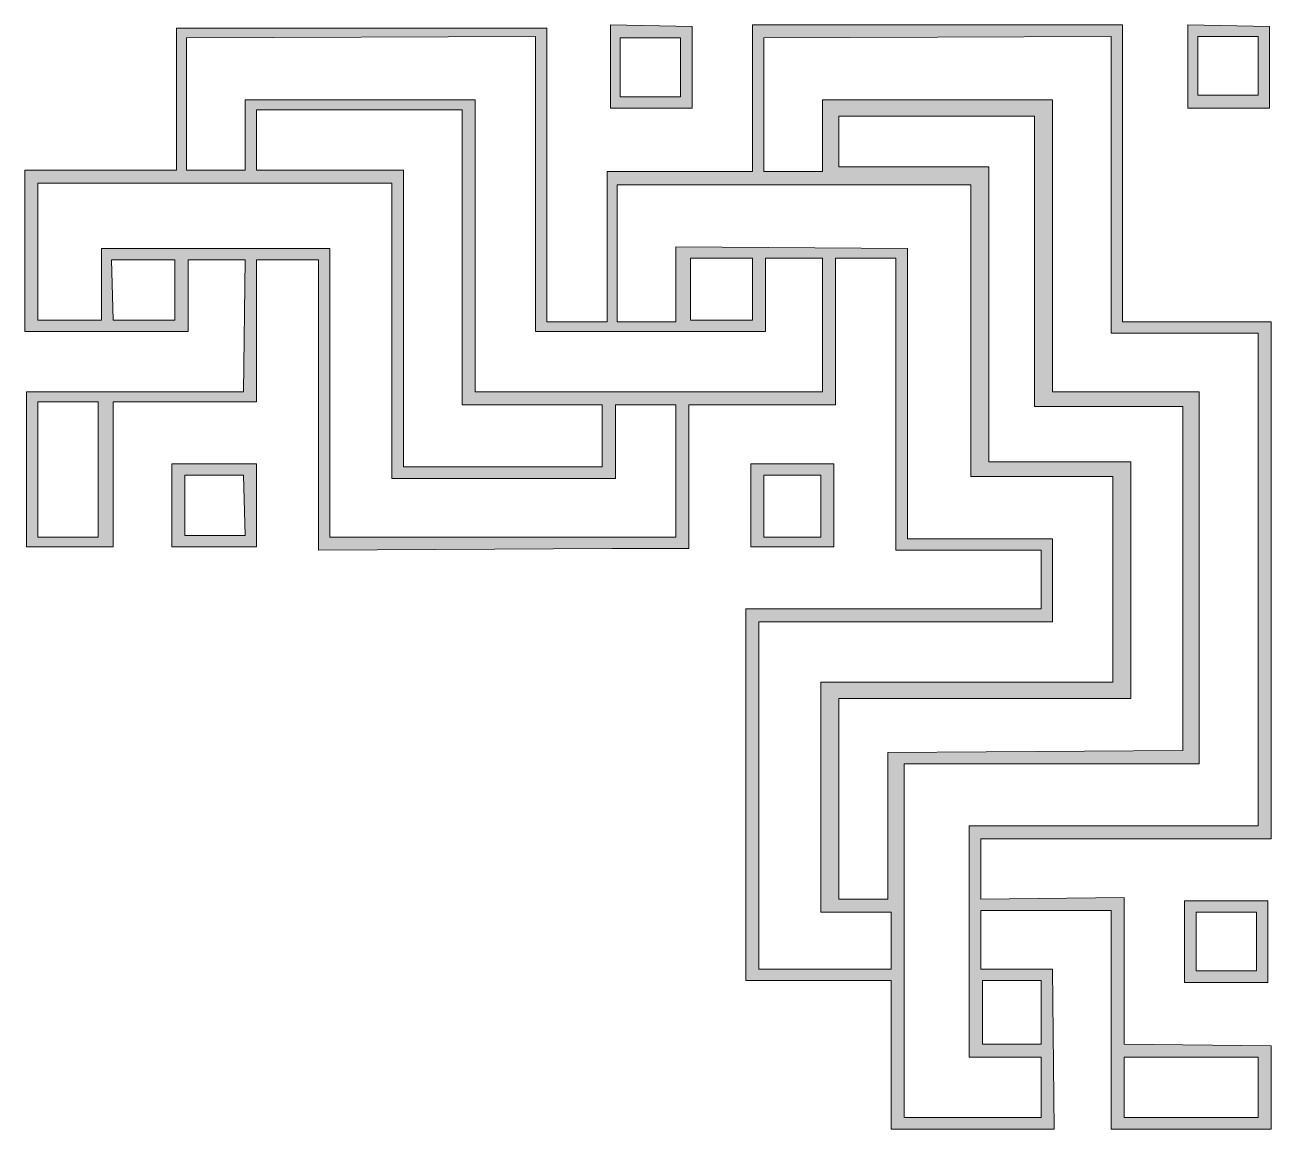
# Model space of a CAD drawing. Header units: inches. Extents: x -207 to 802, y -27 to 868.
import ezdxf

# ---------------------------------------------------------------- set-up
doc = ezdxf.new("R2010")
doc.units = ezdxf.units.IN
doc.header["$MEASUREMENT"] = 0
doc.layers.add('图层 1', color=7, linetype='Continuous')

# ---------------------------------------------------------------- blocks, each defined once
blk = doc.blocks.new('block 2')
at = {"layer": '图层 1', "true_color": 0xffffff}
h = blk.add_hatch(color=7, dxfattribs=at)
h.dxf.hatch_style = 2
h.paths.add_polyline_path([(802.3, 627.3), (682, 627.3), (682, 867.8), (382.1, 867.8), (382.1, 748.9), (264.5, 748.9), (264.5, 627.3), (215.6, 627.3), (215.6, 865.1), (-84.4, 865.1), (-84.4, 750.2), (-207.3, 750.2), (-207.3, 619.4), (-75.1, 619.4), (-75.1, 677.5), (-28.9, 677.5), (-30.2, 570.5), (-205.9, 570.5), (-205.9, 444.9), (-196.7, 444.9), (-135.9, 444.9), (-135.9, 562.5), (-19.6, 562.5), (-19.6, 677.5), (30.6, 677.5), (30.6, 442.3), (268.4, 443.6), (330.5, 443.6), (330.5, 559.9), (449.5, 559.9), (449.5, 678.8), (498.3, 678.8), (498.3, 442.3), (615.9, 442.3), (615.9, 394.7), (376.8, 394.7), (376.8, 93.5), (494.4, 93.5), (494.4, -26.8), (626.5, -26.8), (625.2, 102.7), (567, 102.7), (567, 150.3), (672.8, 150.3), (672.8, -26.8), (791.7, -26.8), (802.3, -26.8), (802.3, 40.6), (683.3, 41.9), (683.3, 160.9), (567, 159.5), (567, 208.4), (802.3, 208.4), (802.3, 627.3)])
h.paths.add_polyline_path([(-147.8, 452.9), (-196.7, 452.9), (-196.7, 562.5), (-147.8, 562.5)])
h.paths.add_polyline_path([(683.3, 31.4), (791.7, 31.4), (791.7, -17.5), (683.3, -17.5)])
h.paths.add_polyline_path([(-85.7, 628.6), (-135.9, 628.6), (-137.2, 677.5), (-85.7, 677.5)])
h.paths.add_polyline_path([(320, 452.9), (268.4, 452.9), (263.1, 452.9), (39.8, 452.9), (39.8, 686.7), (-145.2, 686.7), (-145.2, 628.6), (-196.7, 628.6), (-196.7, 739.6), (90, 739.6), (90, 500.4), (260.5, 500.4), (267.1, 500.4), (271.1, 500.4), (271.1, 559.9), (320, 559.9), (320, 452.9)])
h.paths.add_polyline_path([(260.5, 559.9), (260.5, 509.7), (99.3, 509.7), (99.3, 750.2), (-19.6, 750.2), (-19.6, 799.1), (146.9, 799.1), (146.9, 559.9), (260.5, 559.9)])
h.paths.add_polyline_path([(438.9, 570.5), (267.1, 570.5), (260.5, 570.5), (157.4, 570.5), (157.4, 807), (-28.9, 807), (-28.9, 750.2), (-76.4, 750.2), (-76.4, 857.2), (206.3, 858.5), (206.3, 619.4), (264.5, 619.4), (267.1, 619.4), (392.6, 619.4), (392.6, 678.8), (438.9, 678.8)])
h.paths.add_polyline_path([(331.9, 628.6), (331.9, 678.8), (382.1, 678.8), (382.1, 628.6)])
h.paths.add_polyline_path([(494.4, 102.7), (387.4, 102.7), (387.4, 384.2), (625.2, 384.2), (625.2, 451.5), (507.6, 451.5), (507.6, 686.7), (320, 688.1), (320, 627.3), (272.4, 627.3), (272.4, 738.3), (559.1, 738.3), (559.1, 501.8), (674.1, 501.8), (674.1, 335.3), (437.6, 335.3), (437.6, 149), (494.4, 149)])
h.paths.add_polyline_path([(730.9, 558.6), (730.9, 279.8), (491.7, 278.4), (491.7, 159.5), (452.1, 159.5), (452.1, 322.1), (688.6, 322.1), (688.6, 513.7), (573.7, 513.7), (573.7, 752.8), (452.1, 752.8), (452.1, 793.8), (610.7, 793.8), (610.7, 558.6), (730.9, 558.6)])
h.paths.add_polyline_path([(568.4, 93.5), (615.9, 93.5), (615.9, 41.9), (568.4, 41.9)])
h.paths.add_polyline_path([(791.7, 219), (557.8, 219), (557.8, 31.4), (615.9, 31.4), (615.9, -17.5), (505, -17.5), (505, 269.2), (744.1, 269.2), (744.1, 570.5), (625.2, 570.5), (625.2, 807), (438.9, 807), (438.9, 748.9), (391.3, 748.9), (391.3, 857.2), (672.8, 858.5), (672.8, 618), (791.7, 618), (791.7, 219)])
h = blk.add_hatch(color=7, dxfattribs=at)
h.dxf.hatch_style = 2
h.paths.add_polyline_path([(333.2, 866.5), (267.1, 867.8), (267.1, 800.4), (333.2, 800.4)])
h.paths.add_polyline_path([(323.9, 809.6), (275, 809.6), (275, 857.2), (323.9, 857.2)])
h = blk.add_hatch(color=7, dxfattribs=at)
h.dxf.hatch_style = 2
h.paths.add_polyline_path([(800.9, 866.5), (734.9, 867.8), (734.9, 800.4), (800.9, 800.4)])
h.paths.add_polyline_path([(791.7, 811), (742.8, 811), (742.8, 858.5), (791.7, 858.5)])
h = blk.add_hatch(color=7, dxfattribs=at)
h.dxf.hatch_style = 2
h.paths.add_polyline_path([(-88.3, 444.9), (-19.6, 444.9), (-19.6, 512.3), (-88.3, 512.3)])
h.paths.add_polyline_path([(-77.8, 503.1), (-30.2, 503.1), (-28.9, 454.2), (-77.8, 454.2)])
h = blk.add_hatch(color=7, dxfattribs=at)
h.dxf.hatch_style = 2
h.paths.add_polyline_path([(380.7, 512.3), (380.7, 444.9), (448.1, 444.9), (448.1, 512.3)])
h.paths.add_polyline_path([(437.6, 452.9), (391.3, 452.9), (391.3, 503.1), (437.6, 503.1)])
h = blk.add_hatch(color=7, dxfattribs=at)
h.dxf.hatch_style = 2
h.paths.add_polyline_path([(799.6, 92.1), (799.6, 158.2), (732.2, 158.2), (732.2, 92.1)])
h.paths.add_polyline_path([(741.5, 149), (790.4, 149), (790.4, 101.4), (741.5, 101.4)])
at = {"layer": '图层 1', "lineweight": 0}
for points in [[(802.3, 627.3), (682, 627.3), (682, 867.8), (382.1, 867.8), (382.1, 748.9), (264.5, 748.9), (264.5, 627.3), (215.6, 627.3), (215.6, 865.1), (-84.4, 865.1), (-84.4, 750.2), (-207.3, 750.2), (-207.3, 619.4), (-75.1, 619.4), (-75.1, 677.5), (-28.9, 677.5), (-30.2, 570.5), (-205.9, 570.5), (-205.9, 444.9), (-196.7, 444.9), (-135.9, 444.9), (-135.9, 562.5), (-19.6, 562.5), (-19.6, 677.5), (30.6, 677.5), (30.6, 442.3), (268.4, 443.6), (330.5, 443.6), (330.5, 559.9), (449.5, 559.9), (449.5, 678.8), (498.3, 678.8), (498.3, 442.3), (615.9, 442.3), (615.9, 394.7), (376.8, 394.7), (376.8, 93.5), (494.4, 93.5), (494.4, -26.8), (626.5, -26.8), (625.2, 102.7), (567, 102.7), (567, 150.3), (672.8, 150.3), (672.8, -26.8), (791.7, -26.8), (802.3, -26.8), (802.3, 40.6), (683.3, 41.9), (683.3, 160.9), (567, 159.5), (567, 208.4), (802.3, 208.4), (802.3, 627.3), (802.3, 627.3)], [(438.9, 570.5), (267.1, 570.5), (260.5, 570.5), (157.4, 570.5), (157.4, 807), (-28.9, 807), (-28.9, 750.2), (-76.4, 750.2), (-76.4, 857.2), (206.3, 858.5), (206.3, 619.4), (264.5, 619.4), (267.1, 619.4), (392.6, 619.4), (392.6, 678.8), (438.9, 678.8), (438.9, 570.5)], [(333.2, 866.5), (267.1, 867.8), (267.1, 800.4), (333.2, 800.4), (333.2, 866.5)], [(791.7, 219), (557.8, 219), (557.8, 31.4), (615.9, 31.4), (615.9, -17.5), (505, -17.5), (505, 269.2), (744.1, 269.2), (744.1, 570.5), (625.2, 570.5), (625.2, 807), (438.9, 807), (438.9, 748.9), (391.3, 748.9), (391.3, 857.2), (672.8, 858.5), (672.8, 618), (791.7, 618), (791.7, 219), (791.7, 219)], [(800.9, 866.5), (734.9, 867.8), (734.9, 800.4), (800.9, 800.4), (800.9, 866.5), (800.9, 866.5)], [(791.7, 811), (742.8, 811), (742.8, 858.5), (791.7, 858.5), (791.7, 811)], [(323.9, 809.6), (275, 809.6), (275, 857.2), (323.9, 857.2), (323.9, 809.6)], [(260.5, 559.9), (260.5, 509.7), (99.3, 509.7), (99.3, 750.2), (-19.6, 750.2), (-19.6, 799.1), (146.9, 799.1), (146.9, 559.9), (260.5, 559.9), (260.5, 559.9)], [(730.9, 558.6), (730.9, 279.8), (491.7, 278.4), (491.7, 159.5), (452.1, 159.5), (452.1, 322.1), (688.6, 322.1), (688.6, 513.7), (573.7, 513.7), (573.7, 752.8), (452.1, 752.8), (452.1, 793.8), (610.7, 793.8), (610.7, 558.6), (730.9, 558.6), (730.9, 558.6)], [(320, 452.9), (268.4, 452.9), (263.1, 452.9), (39.8, 452.9), (39.8, 686.7), (-145.2, 686.7), (-145.2, 628.6), (-196.7, 628.6), (-196.7, 739.6), (90, 739.6), (90, 500.4), (260.5, 500.4), (267.1, 500.4), (271.1, 500.4), (271.1, 559.9), (320, 559.9), (320, 452.9), (320, 452.9)], [(494.4, 102.7), (387.4, 102.7), (387.4, 384.2), (625.2, 384.2), (625.2, 451.5), (507.6, 451.5), (507.6, 686.7), (320, 688.1), (320, 627.3), (272.4, 627.3), (272.4, 738.3), (559.1, 738.3), (559.1, 501.8), (674.1, 501.8), (674.1, 335.3), (437.6, 335.3), (437.6, 149), (494.4, 149), (494.4, 102.7), (494.4, 102.7)], [(-85.7, 628.6), (-135.9, 628.6), (-137.2, 677.5), (-85.7, 677.5), (-85.7, 628.6)], [(331.9, 628.6), (331.9, 678.8), (382.1, 678.8), (382.1, 628.6), (331.9, 628.6), (331.9, 628.6)], [(-147.8, 452.9), (-196.7, 452.9), (-196.7, 562.5), (-147.8, 562.5), (-147.8, 452.9)], [(-88.3, 444.9), (-19.6, 444.9), (-19.6, 512.3), (-88.3, 512.3), (-88.3, 444.9)], [(380.7, 512.3), (380.7, 444.9), (448.1, 444.9), (448.1, 512.3), (380.7, 512.3)], [(-77.8, 503.1), (-30.2, 503.1), (-28.9, 454.2), (-77.8, 454.2), (-77.8, 503.1), (-77.8, 503.1)], [(437.6, 452.9), (391.3, 452.9), (391.3, 503.1), (437.6, 503.1), (437.6, 452.9)], [(799.6, 92.1), (799.6, 158.2), (732.2, 158.2), (732.2, 92.1), (799.6, 92.1)], [(741.5, 149), (790.4, 149), (790.4, 101.4), (741.5, 101.4), (741.5, 149)], [(568.4, 93.5), (615.9, 93.5), (615.9, 41.9), (568.4, 41.9), (568.4, 93.5)], [(683.3, 31.4), (791.7, 31.4), (791.7, -17.5), (683.3, -17.5), (683.3, 31.4)]]:
    blk.add_lwpolyline(points, dxfattribs=at)

msp = doc.modelspace()

# ---------------------------------------------------------------- block references
at = {"layer": '图层 1'}
msp.add_blockref('block 2', (0, 0), dxfattribs=at)

doc.saveas('drawing.dxf')
